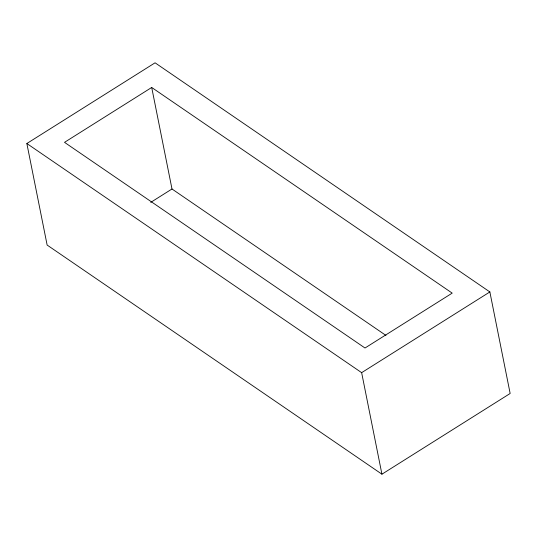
<?xml version="1.0" encoding="UTF-8"?>
<svg xmlns="http://www.w3.org/2000/svg" width="537" height="537" viewBox="0 0 537 537"><rect width="100%" height="100%" fill="white"/><g stroke="black" fill="none" stroke-linecap="round" stroke-linejoin="round"><path stroke-width="0.81" d="M26.85 143.52L155.072 62.809L489.865 291.947L510.15 393.48L381.928 474.191L47.135 245.053L26.85 143.52L361.643 372.658L381.928 474.191M151.703 87.464L64.514 142.345L365.006 348.01L452.201 293.121L151.703 87.464L171.994 188.99L385.942 335.424M150.729 202.382L171.994 188.99M361.643 372.658L489.865 291.947"/></g></svg>
